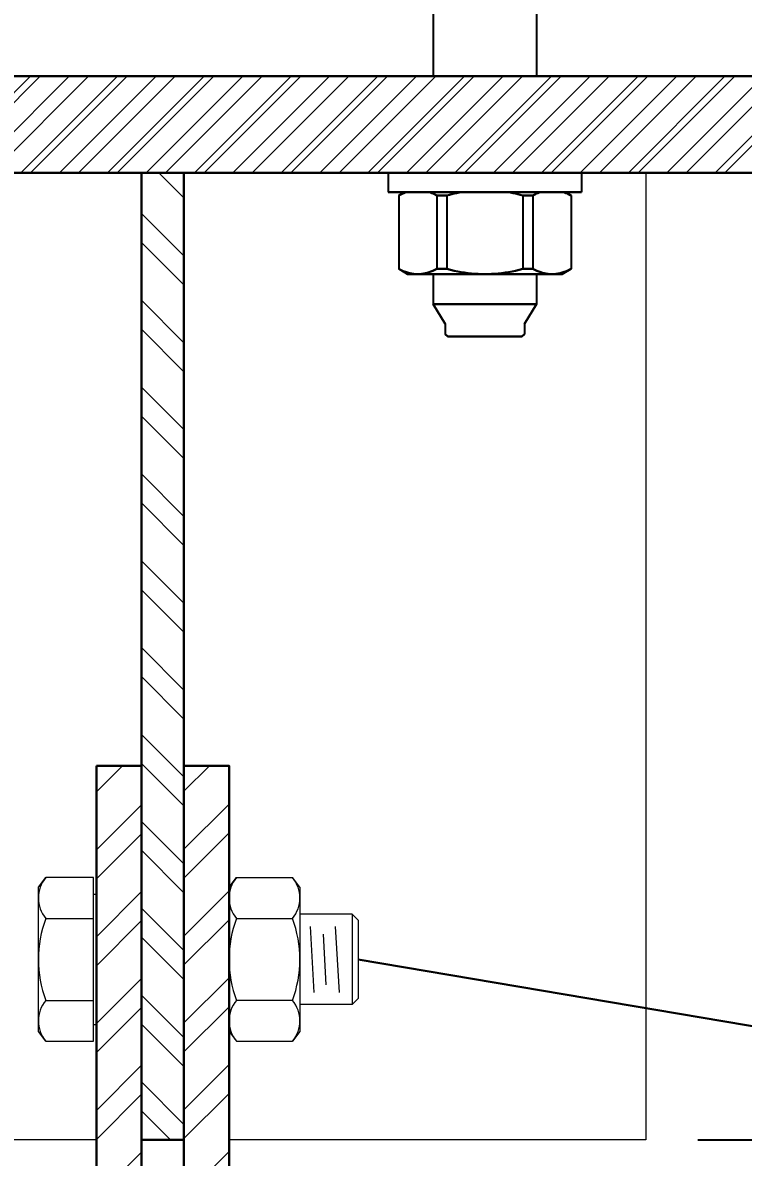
# Model space of a CAD drawing. Header units: millimetres. Extents: x 1415 to 3549, y 2194 to 4677.
# Drawn here: x 1797.0703 to 1797.1822, y 2309.1696 to 2309.3456 of the extents above; entities that cross this region are included whole.
import ezdxf
from ezdxf import colors
from ezdxf.entities.mleader import LeaderData, LeaderLine
from ezdxf.math import Vec2, Vec3

# ---------------------------------------------------------------- set-up
doc = ezdxf.new("R2010")
doc.units = ezdxf.units.MM
doc.linetypes.add('phl_thick', pattern=[0])
doc.layers.get('0').update_dxf_attribs({"plot": 0})
for name, color, linetype, lineweight in [('bulloni', 170, 'Continuous', 15), ('Layer3', 7, 'Continuous', 15), ('Layer4', 7, 'Continuous', 15), ('quote', 252, 'Continuous', 5), ('Setti', 5, 'Continuous', 30), ('sezionato particolari', 7, 'Continuous', 30)]:
    doc.layers.add(name, color=color, linetype=linetype, lineweight=lineweight)
doc.layers.add('projection', color=7, linetype='Continuous')
doc.styles.get("Standard").update_dxf_attribs({"font": 'arial.ttf'})
doc.dimstyles.new('quote acciaio', dxfattribs={"dimtxt": 0.01, "dimasz": 0.0025, "dimexe": 0, "dimexo": 0, "dimgap": 0.005, "dimtad": 2, "dimdec": 0, "dimlfac": 1000, "dimzin": 0, "dimdsep": 46, "dimtxsty": 'Standard', "dimblk": 'ARCHTICK', "dimcen": 0, "dimclre": 252, "dimadec": 0, "dimazin": 0, "dimtfac": 1, "dimtdec": 0, "dimtofl": 0, "dimtmove": 0, "dimatfit": 3, "dimfxl": 0.01, "dimfxlon": 1, "dimtolj": 1, "dimtzin": 0, "dimarcsym": 0})

# ---------------------------------------------------------------- blocks, each defined once
blk = doc.blocks.new('testa M-14')
at = {"layer": 'bulloni'}
blk.add_line((1771.516102168035, 2322.787570170659), (1771.508712201368, 2322.787570170659), dxfattribs=at)
blk.add_lwpolyline([(1771.516102168037, 2322.800271876576, -0.1813457193843382), (1771.516102168034, 2322.78757017066, -0.3626914393052196), (1771.516102168035, 2322.781219317698), (1771.517253868035, 2322.782737690286), (1771.517253868035, 2322.805104356954), (1771.516102168035, 2322.806622729543, -0.3626914393052196), (1771.516102168034, 2322.80027187658), (1771.508712201368, 2322.800271876582)], format="xyb", dxfattribs=at)
for points in [[(1771.516102168035, 2322.781219317698), (1771.508712201368, 2322.781219317698), (1771.508712201368, 2322.806622729543), (1771.516102168035, 2322.806622729543)], [(1771.508712201368, 2322.783837690287), (1771.508253868035, 2322.783837690287), (1771.508253868035, 2322.804004356953)], [(1771.508253868035, 2322.804004356953), (1771.508712201368, 2322.804004356953)], [(1771.508253868035, 2322.80142102362), (1771.508253868035, 2322.786421023619)]]:
    blk.add_lwpolyline(points, dxfattribs=at)
blk = doc.blocks.new('_ArchTick')
at = {"color": 0, "linetype": 'ByBlock', "const_width": 0.15}
blk.add_lwpolyline([(-0.5, -0.5), (0.5, 0.5)], dxfattribs=at)
blk = doc.blocks.new('*D1401')
at = {"layer": 'Defpoints', "color": 0, "linetype": 'phl_thick', "transparency": 16777216}
for p in [(1797.017042566493, 2309.322299526445), (1797.185112609711, 2309.322299526445), (1797.017042566493, 2309.172299526438)]:
    blk.add_point(p, dxfattribs=at)
at = {"layer": 'quote', "color": 252, "linetype": 'phl_thick', "lineweight": -2, "transparency": 16777216}
for p, q in [((1797.175112609711, 2309.322299526445), (1797.185112609711, 2309.322299526445)), ((1797.175112609711, 2309.172299526438), (1797.185112609711, 2309.172299526438))]:
    blk.add_line(p, q, dxfattribs=at)
at = {"layer": 'quote', "color": 0, "linetype": 'Continuous', "lineweight": -2, "transparency": 16777216}
blk.add_line((1797.185112609711, 2309.172299526438), (1797.185112609711, 2309.322299526445), dxfattribs=at)
at = {"layer": 'quote', "color": 0, "linetype": 'phl_thick', "lineweight": -2, "transparency": 16777216, "xscale": 0.0025, "yscale": 0.0025, "zscale": 0.0025}
for p, rotation in [((1797.185112609711, 2309.322299526445), 90), ((1797.185112609711, 2309.172299526438), 270)]:
    blk.add_blockref('_ArchTick', p, dxfattribs=dict(at, rotation=rotation))
at = {"layer": 'quote', "color": 0, "linetype": 'phl_thick', "transparency": 16777216, "insert": (1797.200324069466, 2309.247299526441), "char_height": 0.01, "width": 0.02218085973199812, "attachment_point": 5, "rotation": 90}
blk.add_mtext('\\A1;{\\H2x;150}', dxfattribs=at)

msp = doc.modelspace()

# ---------------------------------------------------------------- hatches: boundary and pattern name
at = {"layer": 'quote', "transparency": 33554687}
h = msp.add_hatch(dxfattribs=at)
h.set_pattern_fill('ANSI32', color=256, scale=0.001)
h.set_pattern_definition([(45, (5.936466059600662, -4.328958210312521), (-0.006735192090801866, 0.006735192090801866), []), (45, (5.940956189600662, -4.328958210312521), (-0.006735192090801866, 0.006735192090801866), [])])
h.paths.add_polyline_path([(1797.120869651278, 2309.322299526444), (1797.120872824003, 2309.337299526444), (1797.192042566499, 2309.337299526444), (1797.192042566499, 2309.322299526445)])
h.paths.add_polyline_path([(1797.120872824003, 2309.337299526444), (1797.120869651278, 2309.322299526444), (1796.992042566499, 2309.322299526444), (1796.992042566499, 2309.337299526444)])
h = msp.add_hatch(dxfattribs=at)
h.set_pattern_fill('ANSI32', color=256, scale=0.001, angle=-1.272221872585407e-14)
h.set_pattern_definition([(44.99999999999999, (7.924089530220499, -4.328958210310702), (-0.006735192090801865, 0.006735192090801867), []), (44.99999999999999, (7.928579660220294, -4.328958210310702), (-0.006735192090801865, 0.006735192090801867), [])])
h.paths.add_polyline_path([(1797.06321548172, 2309.322299526444), (1797.063212308995, 2309.337299526444), (1796.992042566499, 2309.337299526444), (1796.992042566499, 2309.322299526444)])
h.paths.add_polyline_path([(1797.063212308995, 2309.337299526444), (1797.06321548172, 2309.322299526444), (1797.192042566499, 2309.322299526444), (1797.192042566499, 2309.337299526444)])
h = msp.add_hatch(dxfattribs=at)
h.set_pattern_fill('ANSI32', color=256, scale=0.001, angle=-90.00000000000001)
h.set_pattern_definition([(314.9999999999999, (7.924089530220499, -4.328958210310702), (0.006735192090801868, 0.006735192090801864), []), (314.9999999999999, (7.924089530220499, -4.333448340310724), (0.006735192090801868, 0.006735192090801864), [])])
h.paths.add_polyline_path([(1797.09533507265, 2309.073778250192), (1797.088750060333, 2309.073778250192), (1797.088750060333, 2309.16829952644), (1797.09533507265, 2309.16829952644)])
h.paths.add_polyline_path([(1797.09533507265, 2309.322299526444), (1797.088750060333, 2309.322299526444), (1797.088750060333, 2309.17229952644), (1797.09533507265, 2309.17229952644)])
h = msp.add_hatch(dxfattribs=at)
h.set_pattern_fill('ANSI32', color=256, scale=0.001, angle=-2.544443745170813e-14)
h.set_pattern_definition([(44.99999999999994, (7.924089530220499, -4.328958210310702), (-0.006735192090801864, 0.006735192090801869), []), (44.99999999999994, (7.928579660220294, -4.328958210310702), (-0.006735192090801864, 0.006735192090801869), [])])
h.paths.add_polyline_path([(1797.10233507265, 2309.230332859773), (1797.09533507265, 2309.230332859773), (1797.09533507265, 2309.110266193106), (1797.10233507265, 2309.110266193107)])
h.paths.add_polyline_path([(1797.081750060334, 2309.110238101173), (1797.088750060333, 2309.110238101173), (1797.088750060333, 2309.168271434507), (1797.088750060333, 2309.23030476784), (1797.081750060334, 2309.23030476784)])

# ---------------------------------------------------------------- linework, layer by layer
at = {"layer": 'bulloni'}
for p, q in [((1797.10233507265, 2309.211482859773), (1797.103486772651, 2309.213001232361)), ((1797.103486772651, 2309.213001232361), (1797.112183372651, 2309.213001232361)), ((1797.113335072651, 2309.211482859773), (1797.112183372651, 2309.213001232361)), ((1797.113335072651, 2309.211482859773), (1797.113335072651, 2309.189116193106)), ((1797.12143951707, 2309.207299526439), (1797.113335072651, 2309.207299526439)), ((1797.12143951707, 2309.207299526439), (1797.122356183736, 2309.206382859772)), ((1797.12143951707, 2309.207299526439), (1797.12143951707, 2309.193299526439)), ((1797.103486772651, 2309.2066503794), (1797.112183372651, 2309.2066503794)), ((1797.115529872997, 2309.195192383582), (1797.114958581724, 2309.205406669296)), ((1797.119458444425, 2309.195192383582), (1797.118887153153, 2309.205406669296)), ((1797.122356183736, 2309.206382859772), (1797.122356183736, 2309.194216193106)), ((1797.117428240488, 2309.19637095501), (1797.116988785663, 2309.204228097868)), ((1797.112183372651, 2309.193948673478), (1797.103486772651, 2309.193948673478)), ((1797.12143951707, 2309.193299526439), (1797.113335072651, 2309.193299526439)), ((1797.122356183736, 2309.194216193106), (1797.12143951707, 2309.193299526439)), ((1797.10233507265, 2309.189116193106), (1797.103486772651, 2309.187597820517)), ((1797.103486772651, 2309.187597820517), (1797.112183372651, 2309.187597820517)), ((1797.113335072651, 2309.189116193106), (1797.112183372651, 2309.187597820517))]:
    msp.add_line(p, q, dxfattribs=at)
for centre, radius, start, end in [((1797.107288509407, 2309.209825805881), 0.004953436755810692, 140.1294504376066, 219.8705495623934), ((1797.108381635895, 2309.209825805881), 0.004953436755810826, 320.1294504376067, 39.87054956239336), ((1797.120421269673, 2309.200299526439), 0.01808619702323973, 159.4427191372617, 200.5572808627383), ((1797.095248875627, 2309.200299526439), 0.01808619702323973, 339.4427191372616, 20.55728086273834), ((1797.107288509407, 2309.190773246998), 0.004953436755810692, 140.1294504376066, 219.8705495623934), ((1797.108381635895, 2309.190773246998), 0.004953436755810826, 320.1294504376067, 39.87054956239336)]:
    msp.add_arc(centre, radius, start, end, dxfattribs=at)
at = {"layer": 'Layer3'}
msp.add_line((1796.992042566499, 2309.337299526444), (1797.192042566499, 2309.337299526444), dxfattribs=at)
at = {"layer": 'Layer4'}
for points in [[(1797.081750060334, 2309.17229952644), (1797.017042566492, 2309.172299526437), (1797.017042566492, 2309.322299526444)], [(1797.167042566491, 2309.322299526444), (1797.167042566491, 2309.172299526444), (1797.10233507265, 2309.17229952644)]]:
    msp.add_lwpolyline(points, dxfattribs=at)
at = {"layer": 'projection', "color": 7, "linetype": 'phl_thick'}
for p, q in [((1797.134042566499, 2309.380149524444), (1797.134042566499, 2309.337299526444)), ((1797.150042566499, 2309.380149524445), (1797.150042566499, 2309.337299526444)), ((1797.157042566499, 2309.322299526445), (1797.127042566499, 2309.322299526444)), ((1797.127042566499, 2309.322299526444), (1797.127042566499, 2309.319299526444)), ((1797.127042566499, 2309.322299526444), (1797.157042566499, 2309.322299526444)), ((1797.127042566499, 2309.322299526444), (1797.127042566499, 2309.319299526444)), ((1797.157042566499, 2309.322299526445), (1797.157042566499, 2309.319299526445)), ((1797.157042566499, 2309.322299526444), (1797.157042566499, 2309.319299526444)), ((1797.157042566499, 2309.319299526445), (1797.127042566499, 2309.319299526444)), ((1797.127042566499, 2309.319299526444), (1797.157042566499, 2309.319299526444)), ((1797.129522951499, 2309.319299526445), (1797.128667566499, 2309.318805669445)), ((1797.128667566499, 2309.318805669444), (1797.129522951499, 2309.319299526444)), ((1797.128696847499, 2309.318805669445), (1797.128667566499, 2309.318805669445)), ((1797.128696847499, 2309.318805669445), (1797.128667566499, 2309.318805669445)), ((1797.128667566499, 2309.318805669445), (1797.128667566499, 2309.307393383444)), ((1797.128667566499, 2309.318805669444), (1797.128696847499, 2309.318805669444)), ((1797.128667566499, 2309.318805669444), (1797.128696847499, 2309.318805669444)), ((1797.128667566499, 2309.318805669444), (1797.128667566499, 2309.307393383444)), ((1797.128898553499, 2309.318905665445), (1797.128696847499, 2309.318805669445)), ((1797.128898553499, 2309.318905665445), (1797.128696847499, 2309.318805669445)), ((1797.128696847499, 2309.318805669444), (1797.128898553499, 2309.318905665444)), ((1797.128696847499, 2309.318805669444), (1797.128898553499, 2309.318905665444)), ((1797.129097105499, 2309.318998355444), (1797.128898553499, 2309.318905665445)), ((1797.129097105499, 2309.318998355444), (1797.128898553499, 2309.318905665445)), ((1797.128898553499, 2309.318905665444), (1797.129097105499, 2309.318998355444)), ((1797.128898553499, 2309.318905665444), (1797.129097105499, 2309.318998355444)), ((1797.129292800499, 2309.319083929444), (1797.129097105499, 2309.318998355444)), ((1797.129292800499, 2309.319083929444), (1797.129097105499, 2309.318998355444)), ((1797.129097105499, 2309.318998355444), (1797.129292800499, 2309.319083929444)), ((1797.129097105499, 2309.318998355444), (1797.129292800499, 2309.319083929444)), ((1797.129485923499, 2309.319162554445), (1797.129292800499, 2309.319083929444)), ((1797.129485923499, 2309.319162554445), (1797.129292800499, 2309.319083929444)), ((1797.129292800499, 2309.319083929444), (1797.129485923499, 2309.319162554444)), ((1797.129292800499, 2309.319083929444), (1797.129485923499, 2309.319162554444)), ((1797.129676751499, 2309.319234377445), (1797.129485923499, 2309.319162554445)), ((1797.129676751499, 2309.319234377445), (1797.129485923499, 2309.319162554445)), ((1797.129485923499, 2309.319162554444), (1797.129676751499, 2309.319234377444)), ((1797.129485923499, 2309.319162554444), (1797.129676751499, 2309.319234377444)), ((1797.129865551499, 2309.319299526445), (1797.129676751499, 2309.319234377445)), ((1797.129865551499, 2309.319299526445), (1797.129676751499, 2309.319234377445)), ((1797.129676751499, 2309.319234377444), (1797.129865551499, 2309.319299526444)), ((1797.129676751499, 2309.319234377444), (1797.129865551499, 2309.319299526444)), ((1797.133623771499, 2309.319234377445), (1797.133434972499, 2309.319299526445)), ((1797.133623771499, 2309.319234377445), (1797.133434972499, 2309.319299526445)), ((1797.133434972499, 2309.319299526444), (1797.133623771499, 2309.319234377444)), ((1797.133434972499, 2309.319299526444), (1797.133623771499, 2309.319234377444)), ((1797.133814600499, 2309.319162554445), (1797.133623771499, 2309.319234377445)), ((1797.133814600499, 2309.319162554445), (1797.133623771499, 2309.319234377445)), ((1797.133623771499, 2309.319234377444), (1797.133814600499, 2309.319162554444)), ((1797.133623771499, 2309.319234377444), (1797.133814600499, 2309.319162554444)), ((1797.134007723499, 2309.319083929444), (1797.133814600499, 2309.319162554445)), ((1797.134007723499, 2309.319083929444), (1797.133814600499, 2309.319162554445)), ((1797.133814600499, 2309.319162554444), (1797.134007723499, 2309.319083929444)), ((1797.133814600499, 2309.319162554444), (1797.134007723499, 2309.319083929444)), ((1797.134203417499, 2309.318998355444), (1797.134007723499, 2309.319083929444)), ((1797.134203417499, 2309.318998355444), (1797.134007723499, 2309.319083929444)), ((1797.134007723499, 2309.319083929444), (1797.134203417499, 2309.318998355444)), ((1797.134007723499, 2309.319083929444), (1797.134203417499, 2309.318998355444)), ((1797.134401970499, 2309.318905665445), (1797.134203417499, 2309.318998355444)), ((1797.134401970499, 2309.318905665445), (1797.134203417499, 2309.318998355444)), ((1797.134203417499, 2309.318998355444), (1797.134401970499, 2309.318905665444)), ((1797.134203417499, 2309.318998355444), (1797.134401970499, 2309.318905665444)), ((1797.134603676499, 2309.318805669445), (1797.134401970499, 2309.318905665445)), ((1797.134603676499, 2309.318805669445), (1797.134401970499, 2309.318905665445)), ((1797.134401970499, 2309.318905665444), (1797.134603676499, 2309.318805669444)), ((1797.134401970499, 2309.318905665444), (1797.134603676499, 2309.318805669444)), ((1797.136135737499, 2309.318805669445), (1797.134603676499, 2309.318805669445)), ((1797.136135737499, 2309.318805669445), (1797.134603676499, 2309.318805669445)), ((1797.134603676499, 2309.318805669445), (1797.134603676499, 2309.307393383444)), ((1797.134603676499, 2309.318805669445), (1797.134603676499, 2309.307393383444)), ((1797.134603676499, 2309.318805669444), (1797.136135737499, 2309.318805669444)), ((1797.134603676499, 2309.318805669444), (1797.136135737499, 2309.318805669444)), ((1797.134603676499, 2309.318805669444), (1797.134603676499, 2309.307393383444)), ((1797.134603676499, 2309.318805669444), (1797.134603676499, 2309.307393383444)), ((1797.136539149499, 2309.318905665445), (1797.136135737499, 2309.318805669445)), ((1797.136539149499, 2309.318905665445), (1797.136135737499, 2309.318805669445)), ((1797.136135737499, 2309.318805669444), (1797.136539149499, 2309.318905665444)), ((1797.136135737499, 2309.318805669444), (1797.136539149499, 2309.318905665444)), ((1797.136135737499, 2309.318805669445), (1797.136135737499, 2309.307393383444)), ((1797.136135737499, 2309.318805669445), (1797.136135737499, 2309.307393383444)), ((1797.136135737499, 2309.318805669444), (1797.136135737499, 2309.307393383444)), ((1797.136135737499, 2309.318805669444), (1797.136135737499, 2309.307393383444)), ((1797.136936254499, 2309.318998355444), (1797.136539149499, 2309.318905665445)), ((1797.136936254499, 2309.318998355444), (1797.136539149499, 2309.318905665445)), ((1797.136539149499, 2309.318905665444), (1797.136936254499, 2309.318998355444)), ((1797.136539149499, 2309.318905665444), (1797.136936254499, 2309.318998355444)), ((1797.137327644499, 2309.319083929444), (1797.136936254499, 2309.318998355444)), ((1797.137327644499, 2309.319083929444), (1797.136936254499, 2309.318998355444)), ((1797.136936254499, 2309.318998355444), (1797.137327644499, 2309.319083929444)), ((1797.136936254499, 2309.318998355444), (1797.137327644499, 2309.319083929444)), ((1797.137713890499, 2309.319162554445), (1797.137327644499, 2309.319083929444)), ((1797.137713890499, 2309.319162554445), (1797.137327644499, 2309.319083929444)), ((1797.137327644499, 2309.319083929444), (1797.137713890499, 2309.319162554444)), ((1797.137327644499, 2309.319083929444), (1797.137713890499, 2309.319162554444)), ((1797.138095545499, 2309.319234377445), (1797.137713890499, 2309.319162554445)), ((1797.138095545499, 2309.319234377445), (1797.137713890499, 2309.319162554445)), ((1797.137713890499, 2309.319162554444), (1797.138095545499, 2309.319234377444)), ((1797.137713890499, 2309.319162554444), (1797.138095545499, 2309.319234377444)), ((1797.138473145499, 2309.319299526445), (1797.138095545499, 2309.319234377445)), ((1797.138473145499, 2309.319299526445), (1797.138095545499, 2309.319234377445)), ((1797.138095545499, 2309.319234377444), (1797.138473145499, 2309.319299526444)), ((1797.138095545499, 2309.319234377444), (1797.138473145499, 2309.319299526444)), ((1797.145989587499, 2309.319234377445), (1797.145611987499, 2309.319299526445)), ((1797.145989587499, 2309.319234377445), (1797.145611987499, 2309.319299526445)), ((1797.145611987499, 2309.319299526444), (1797.145989587499, 2309.319234377444)), ((1797.145611987499, 2309.319299526444), (1797.145989587499, 2309.319234377444)), ((1797.146371242499, 2309.319162554445), (1797.145989587499, 2309.319234377445)), ((1797.146371242499, 2309.319162554445), (1797.145989587499, 2309.319234377445)), ((1797.145989587499, 2309.319234377444), (1797.146371242499, 2309.319162554444)), ((1797.145989587499, 2309.319234377444), (1797.146371242499, 2309.319162554444)), ((1797.146757488499, 2309.319083929444), (1797.146371242499, 2309.319162554445)), ((1797.146757488499, 2309.319083929444), (1797.146371242499, 2309.319162554445)), ((1797.146371242499, 2309.319162554444), (1797.146757488499, 2309.319083929444)), ((1797.146371242499, 2309.319162554444), (1797.146757488499, 2309.319083929444)), ((1797.147148878499, 2309.318998355444), (1797.146757488499, 2309.319083929444)), ((1797.147148878499, 2309.318998355444), (1797.146757488499, 2309.319083929444)), ((1797.146757488499, 2309.319083929444), (1797.147148878499, 2309.318998355444)), ((1797.146757488499, 2309.319083929444), (1797.147148878499, 2309.318998355444)), ((1797.147545983499, 2309.318905665445), (1797.147148878499, 2309.318998355444)), ((1797.147545983499, 2309.318905665445), (1797.147148878499, 2309.318998355444)), ((1797.147148878499, 2309.318998355444), (1797.147545983499, 2309.318905665444)), ((1797.147148878499, 2309.318998355444), (1797.147545983499, 2309.318905665444)), ((1797.147949395499, 2309.318805669445), (1797.147545983499, 2309.318905665445)), ((1797.147949395499, 2309.318805669445), (1797.147545983499, 2309.318905665445)), ((1797.147545983499, 2309.318905665444), (1797.147949395499, 2309.318805669444)), ((1797.147545983499, 2309.318905665444), (1797.147949395499, 2309.318805669444)), ((1797.149481456499, 2309.318805669445), (1797.147949395499, 2309.318805669445)), ((1797.149481456499, 2309.318805669445), (1797.147949395499, 2309.318805669445)), ((1797.147949395499, 2309.318805669445), (1797.147949395499, 2309.307393383444)), ((1797.147949395499, 2309.318805669445), (1797.147949395499, 2309.307393383444)), ((1797.147949395499, 2309.318805669444), (1797.149481456499, 2309.318805669444)), ((1797.147949395499, 2309.318805669444), (1797.149481456499, 2309.318805669444)), ((1797.147949395499, 2309.318805669444), (1797.147949395499, 2309.307393383444)), ((1797.147949395499, 2309.318805669444), (1797.147949395499, 2309.307393383444)), ((1797.149683162499, 2309.318905665445), (1797.149481456499, 2309.318805669445)), ((1797.149683162499, 2309.318905665445), (1797.149481456499, 2309.318805669445)), ((1797.149481456499, 2309.318805669444), (1797.149683162499, 2309.318905665444)), ((1797.149481456499, 2309.318805669444), (1797.149683162499, 2309.318905665444)), ((1797.149481456499, 2309.318805669445), (1797.149481456499, 2309.307393383444)), ((1797.149481456499, 2309.318805669445), (1797.149481456499, 2309.307393383444)), ((1797.149481456499, 2309.318805669444), (1797.149481456499, 2309.307393383444)), ((1797.149481456499, 2309.318805669444), (1797.149481456499, 2309.307393383444)), ((1797.149881715499, 2309.318998355444), (1797.149683162499, 2309.318905665445)), ((1797.149881715499, 2309.318998355444), (1797.149683162499, 2309.318905665445)), ((1797.149683162499, 2309.318905665444), (1797.149881715499, 2309.318998355444)), ((1797.149683162499, 2309.318905665444), (1797.149881715499, 2309.318998355444)), ((1797.150077409499, 2309.319083929444), (1797.149881715499, 2309.318998355444)), ((1797.150077409499, 2309.319083929444), (1797.149881715499, 2309.318998355444)), ((1797.149881715499, 2309.318998355444), (1797.150077409499, 2309.319083929444)), ((1797.149881715499, 2309.318998355444), (1797.150077409499, 2309.319083929444)), ((1797.150270532499, 2309.319162554445), (1797.150077409499, 2309.319083929444)), ((1797.150270532499, 2309.319162554445), (1797.150077409499, 2309.319083929444)), ((1797.150077409499, 2309.319083929444), (1797.150270532499, 2309.319162554444)), ((1797.150077409499, 2309.319083929444), (1797.150270532499, 2309.319162554444)), ((1797.150461361499, 2309.319234377445), (1797.150270532499, 2309.319162554445)), ((1797.150461361499, 2309.319234377445), (1797.150270532499, 2309.319162554445)), ((1797.150270532499, 2309.319162554444), (1797.150461361499, 2309.319234377444)), ((1797.150270532499, 2309.319162554444), (1797.150461361499, 2309.319234377444)), ((1797.150650160499, 2309.319299526445), (1797.150461361499, 2309.319234377445)), ((1797.150650160499, 2309.319299526445), (1797.150461361499, 2309.319234377445)), ((1797.150461361499, 2309.319234377444), (1797.150650160499, 2309.319299526444)), ((1797.150461361499, 2309.319234377444), (1797.150650160499, 2309.319299526444)), ((1797.154408381499, 2309.319234377445), (1797.154219581499, 2309.319299526445)), ((1797.154408381499, 2309.319234377445), (1797.154219581499, 2309.319299526445)), ((1797.154219581499, 2309.319299526444), (1797.154408381499, 2309.319234377444)), ((1797.154219581499, 2309.319299526444), (1797.154408381499, 2309.319234377444)), ((1797.154599209499, 2309.319162554445), (1797.154408381499, 2309.319234377445)), ((1797.154599209499, 2309.319162554445), (1797.154408381499, 2309.319234377445)), ((1797.154408381499, 2309.319234377444), (1797.154599209499, 2309.319162554444)), ((1797.154408381499, 2309.319234377444), (1797.154599209499, 2309.319162554444)), ((1797.155417566499, 2309.318805669445), (1797.154562181499, 2309.319299526445)), ((1797.154562181499, 2309.319299526444), (1797.155417566499, 2309.318805669444)), ((1797.154792332499, 2309.319083929444), (1797.154599209499, 2309.319162554445)), ((1797.154792332499, 2309.319083929444), (1797.154599209499, 2309.319162554445)), ((1797.154599209499, 2309.319162554444), (1797.154792332499, 2309.319083929444)), ((1797.154599209499, 2309.319162554444), (1797.154792332499, 2309.319083929444)), ((1797.154988027499, 2309.318998355444), (1797.154792332499, 2309.319083929444)), ((1797.154988027499, 2309.318998355444), (1797.154792332499, 2309.319083929444)), ((1797.154792332499, 2309.319083929444), (1797.154988027499, 2309.318998355444)), ((1797.154792332499, 2309.319083929444), (1797.154988027499, 2309.318998355444)), ((1797.155186579499, 2309.318905665445), (1797.154988027499, 2309.318998355444)), ((1797.155186579499, 2309.318905665445), (1797.154988027499, 2309.318998355444)), ((1797.154988027499, 2309.318998355444), (1797.155186579499, 2309.318905665444)), ((1797.154988027499, 2309.318998355444), (1797.155186579499, 2309.318905665444)), ((1797.155388285499, 2309.318805669445), (1797.155186579499, 2309.318905665445)), ((1797.155388285499, 2309.318805669445), (1797.155186579499, 2309.318905665445)), ((1797.155186579499, 2309.318905665444), (1797.155388285499, 2309.318805669444)), ((1797.155186579499, 2309.318905665444), (1797.155388285499, 2309.318805669444)), ((1797.155417566499, 2309.318805669445), (1797.155388285499, 2309.318805669445)), ((1797.155417566499, 2309.318805669445), (1797.155388285499, 2309.318805669445)), ((1797.155388285499, 2309.318805669444), (1797.155417566499, 2309.318805669444)), ((1797.155388285499, 2309.318805669444), (1797.155417566499, 2309.318805669444)), ((1797.155417566499, 2309.318805669445), (1797.155417566499, 2309.307393383444)), ((1797.155417566499, 2309.318805669444), (1797.155417566499, 2309.307393383444)), ((1797.128696847499, 2309.307393383444), (1797.128667566499, 2309.307393383444)), ((1797.128696847499, 2309.307393383444), (1797.128667566499, 2309.307393383444)), ((1797.130042566499, 2309.306599526445), (1797.128667566499, 2309.307393383444)), ((1797.128667566499, 2309.307393383444), (1797.128696847499, 2309.307393383444)), ((1797.128667566499, 2309.307393383444), (1797.128696847499, 2309.307393383444)), ((1797.128667566499, 2309.307393383444), (1797.130042566499, 2309.306599526444)), ((1797.129047539499, 2309.307223290445), (1797.128696847499, 2309.307393383444)), ((1797.129047539499, 2309.307223290445), (1797.128696847499, 2309.307393383444)), ((1797.128696847499, 2309.307393383444), (1797.129047539499, 2309.307223290444)), ((1797.128696847499, 2309.307393383444), (1797.129047539499, 2309.307223290444)), ((1797.129389261499, 2309.307075116445), (1797.129047539499, 2309.307223290445)), ((1797.129389261499, 2309.307075116445), (1797.129047539499, 2309.307223290445)), ((1797.129047539499, 2309.307223290444), (1797.129389261499, 2309.307075116444)), ((1797.129047539499, 2309.307223290444), (1797.129389261499, 2309.307075116444)), ((1797.134287623499, 2309.307239297445), (1797.133978963499, 2309.307103043444)), ((1797.134287623499, 2309.307239297445), (1797.133978963499, 2309.307103043444)), ((1797.133978963499, 2309.307103043444), (1797.134287623499, 2309.307239297444)), ((1797.133978963499, 2309.307103043444), (1797.134287623499, 2309.307239297444)), ((1797.134603676499, 2309.307393383444), (1797.134287623499, 2309.307239297445)), ((1797.134603676499, 2309.307393383444), (1797.134287623499, 2309.307239297445)), ((1797.134287623499, 2309.307239297444), (1797.134603676499, 2309.307393383444)), ((1797.134287623499, 2309.307239297444), (1797.134603676499, 2309.307393383444)), ((1797.136135737499, 2309.307393383444), (1797.134603676499, 2309.307393383444)), ((1797.136135737499, 2309.307393383444), (1797.134603676499, 2309.307393383444)), ((1797.134603676499, 2309.307393383444), (1797.136135737499, 2309.307393383444)), ((1797.134603676499, 2309.307393383444), (1797.136135737499, 2309.307393383444)), ((1797.136711024499, 2309.307252557445), (1797.136135737499, 2309.307393383444)), ((1797.136711024499, 2309.307252557445), (1797.136135737499, 2309.307393383444)), ((1797.136135737499, 2309.307393383444), (1797.136711024499, 2309.307252557444)), ((1797.136135737499, 2309.307393383444), (1797.136711024499, 2309.307252557444)), ((1797.137273921499, 2309.307126522445), (1797.136711024499, 2309.307252557445)), ((1797.137273921499, 2309.307126522445), (1797.136711024499, 2309.307252557445)), ((1797.136711024499, 2309.307252557444), (1797.137273921499, 2309.307126522444)), ((1797.136711024499, 2309.307252557444), (1797.137273921499, 2309.307126522444)), ((1797.147374108499, 2309.307252557445), (1797.146811211499, 2309.307126522445)), ((1797.147374108499, 2309.307252557445), (1797.146811211499, 2309.307126522445)), ((1797.146811211499, 2309.307126522444), (1797.147374108499, 2309.307252557444)), ((1797.146811211499, 2309.307126522444), (1797.147374108499, 2309.307252557444)), ((1797.147949395499, 2309.307393383444), (1797.147374108499, 2309.307252557445)), ((1797.147949395499, 2309.307393383444), (1797.147374108499, 2309.307252557445)), ((1797.147374108499, 2309.307252557444), (1797.147949395499, 2309.307393383444)), ((1797.147374108499, 2309.307252557444), (1797.147949395499, 2309.307393383444)), ((1797.149481456499, 2309.307393383444), (1797.147949395499, 2309.307393383444)), ((1797.149481456499, 2309.307393383444), (1797.147949395499, 2309.307393383444)), ((1797.147949395499, 2309.307393383444), (1797.149481456499, 2309.307393383444)), ((1797.147949395499, 2309.307393383444), (1797.149481456499, 2309.307393383444)), ((1797.149797509499, 2309.307239297445), (1797.149481456499, 2309.307393383444)), ((1797.149797509499, 2309.307239297445), (1797.149481456499, 2309.307393383444)), ((1797.149481456499, 2309.307393383444), (1797.149797509499, 2309.307239297444)), ((1797.149481456499, 2309.307393383444), (1797.149797509499, 2309.307239297444)), ((1797.150106169499, 2309.307103043444), (1797.149797509499, 2309.307239297445)), ((1797.150106169499, 2309.307103043444), (1797.149797509499, 2309.307239297445)), ((1797.149797509499, 2309.307239297444), (1797.150106169499, 2309.307103043444)), ((1797.149797509499, 2309.307239297444), (1797.150106169499, 2309.307103043444)), ((1797.155417566499, 2309.307393383444), (1797.154042566499, 2309.306599526445)), ((1797.154042566499, 2309.306599526444), (1797.155417566499, 2309.307393383444)), ((1797.155037593499, 2309.307223290445), (1797.154695871499, 2309.307075116445)), ((1797.155037593499, 2309.307223290445), (1797.154695871499, 2309.307075116445)), ((1797.154695871499, 2309.307075116444), (1797.155037593499, 2309.307223290444)), ((1797.154695871499, 2309.307075116444), (1797.155037593499, 2309.307223290444)), ((1797.155388285499, 2309.307393383444), (1797.155037593499, 2309.307223290445)), ((1797.155388285499, 2309.307393383444), (1797.155037593499, 2309.307223290445)), ((1797.155037593499, 2309.307223290444), (1797.155388285499, 2309.307393383444)), ((1797.155037593499, 2309.307223290444), (1797.155388285499, 2309.307393383444)), ((1797.155417566499, 2309.307393383444), (1797.155388285499, 2309.307393383444)), ((1797.155417566499, 2309.307393383444), (1797.155388285499, 2309.307393383444)), ((1797.155388285499, 2309.307393383444), (1797.155417566499, 2309.307393383444)), ((1797.155388285499, 2309.307393383444), (1797.155417566499, 2309.307393383444)), ((1797.129723536499, 2309.306947977444), (1797.129389261499, 2309.307075116445)), ((1797.129723536499, 2309.306947977444), (1797.129389261499, 2309.307075116445)), ((1797.129389261499, 2309.307075116444), (1797.129723536499, 2309.306947977444)), ((1797.129389261499, 2309.307075116444), (1797.129723536499, 2309.306947977444)), ((1797.130051805499, 2309.306841173444), (1797.129723536499, 2309.306947977444)), ((1797.130051805499, 2309.306841173444), (1797.129723536499, 2309.306947977444)), ((1797.129723536499, 2309.306947977444), (1797.130051805499, 2309.306841173444)), ((1797.129723536499, 2309.306947977444), (1797.130051805499, 2309.306841173444)), ((1797.154042566499, 2309.306599526445), (1797.130042566499, 2309.306599526445)), ((1797.130042566499, 2309.306599526444), (1797.154042566499, 2309.306599526444)), ((1797.130375448499, 2309.306754180444), (1797.130051805499, 2309.306841173444)), ((1797.130375448499, 2309.306754180444), (1797.130051805499, 2309.306841173444)), ((1797.130051805499, 2309.306841173444), (1797.130375448499, 2309.306754180444)), ((1797.130051805499, 2309.306841173444), (1797.130375448499, 2309.306754180444)), ((1797.130695801499, 2309.306686639444), (1797.130375448499, 2309.306754180444)), ((1797.130695801499, 2309.306686639444), (1797.130375448499, 2309.306754180444)), ((1797.130375448499, 2309.306754180444), (1797.130695801499, 2309.306686639444)), ((1797.130375448499, 2309.306754180444), (1797.130695801499, 2309.306686639444)), ((1797.131014181499, 2309.306638349445), (1797.130695801499, 2309.306686639444)), ((1797.131014181499, 2309.306638349445), (1797.130695801499, 2309.306686639444)), ((1797.130695801499, 2309.306686639444), (1797.131014181499, 2309.306638349444)), ((1797.130695801499, 2309.306686639444), (1797.131014181499, 2309.306638349444)), ((1797.131331894499, 2309.306609273445), (1797.131014181499, 2309.306638349445)), ((1797.131331894499, 2309.306609273445), (1797.131014181499, 2309.306638349445)), ((1797.131014181499, 2309.306638349444), (1797.131331894499, 2309.306609273444)), ((1797.131014181499, 2309.306638349444), (1797.131331894499, 2309.306609273444)), ((1797.131650262499, 2309.306599526445), (1797.131331894499, 2309.306609273445)), ((1797.131650262499, 2309.306599526445), (1797.131331894499, 2309.306609273445)), ((1797.131331894499, 2309.306609273444), (1797.131650262499, 2309.306599526444)), ((1797.131331894499, 2309.306609273444), (1797.131650262499, 2309.306599526444)), ((1797.131936844499, 2309.306607425444), (1797.131650262499, 2309.306599526445)), ((1797.131936844499, 2309.306607425444), (1797.131650262499, 2309.306599526445)), ((1797.131650262499, 2309.306599526444), (1797.131936844499, 2309.306607425444)), ((1797.131650262499, 2309.306599526444), (1797.131936844499, 2309.306607425444)), ((1797.132222788499, 2309.306630996445), (1797.131936844499, 2309.306607425444)), ((1797.132222788499, 2309.306630996445), (1797.131936844499, 2309.306607425444)), ((1797.131936844499, 2309.306607425444), (1797.132222788499, 2309.306630996444)), ((1797.131936844499, 2309.306607425444), (1797.132222788499, 2309.306630996444)), ((1797.132509059499, 2309.306670135445), (1797.132222788499, 2309.306630996445)), ((1797.132509059499, 2309.306670135445), (1797.132222788499, 2309.306630996445)), ((1797.132222788499, 2309.306630996444), (1797.132509059499, 2309.306670135444)), ((1797.132222788499, 2309.306630996444), (1797.132509059499, 2309.306670135444)), ((1797.132796612499, 2309.306724844444), (1797.132509059499, 2309.306670135445)), ((1797.132796612499, 2309.306724844444), (1797.132509059499, 2309.306670135445)), ((1797.132509059499, 2309.306670135444), (1797.132796612499, 2309.306724844444)), ((1797.132509059499, 2309.306670135444), (1797.132796612499, 2309.306724844444)), ((1797.133086402499, 2309.306795226445), (1797.132796612499, 2309.306724844444)), ((1797.133086402499, 2309.306795226445), (1797.132796612499, 2309.306724844444)), ((1797.132796612499, 2309.306724844444), (1797.133086402499, 2309.306795226444)), ((1797.132796612499, 2309.306724844444), (1797.133086402499, 2309.306795226444)), ((1797.133379393499, 2309.306881491445), (1797.133086402499, 2309.306795226445)), ((1797.133379393499, 2309.306881491445), (1797.133086402499, 2309.306795226445)), ((1797.133086402499, 2309.306795226444), (1797.133379393499, 2309.306881491444)), ((1797.133086402499, 2309.306795226444), (1797.133379393499, 2309.306881491444)), ((1797.133676573499, 2309.306983955445), (1797.133379393499, 2309.306881491445)), ((1797.133676573499, 2309.306983955445), (1797.133379393499, 2309.306881491445)), ((1797.133379393499, 2309.306881491444), (1797.133676573499, 2309.306983955444)), ((1797.133379393499, 2309.306881491444), (1797.133676573499, 2309.306983955444)), ((1797.133978963499, 2309.307103043444), (1797.133676573499, 2309.306983955445)), ((1797.133978963499, 2309.307103043444), (1797.133676573499, 2309.306983955445)), ((1797.133676573499, 2309.306983955444), (1797.133978963499, 2309.307103043444)), ((1797.133676573499, 2309.306983955444), (1797.133978963499, 2309.307103043444)), ((1797.134042566499, 2309.306599520445), (1797.134042566499, 2309.301930614445)), ((1797.134042566499, 2309.306599520444), (1797.134042566499, 2309.301930614444)), ((1797.137826122499, 2309.307014765445), (1797.137273921499, 2309.307126522445)), ((1797.137826122499, 2309.307014765445), (1797.137273921499, 2309.307126522445)), ((1797.137273921499, 2309.307126522444), (1797.137826122499, 2309.307014765444)), ((1797.137273921499, 2309.307126522444), (1797.137826122499, 2309.307014765444)), ((1797.138369245499, 2309.306916857444), (1797.137826122499, 2309.307014765445)), ((1797.138369245499, 2309.306916857444), (1797.137826122499, 2309.307014765445)), ((1797.137826122499, 2309.307014765444), (1797.138369245499, 2309.306916857444)), ((1797.137826122499, 2309.307014765444), (1797.138369245499, 2309.306916857444)), ((1797.138904840499, 2309.306832453445), (1797.138369245499, 2309.306916857444)), ((1797.138904840499, 2309.306832453445), (1797.138369245499, 2309.306916857444)), ((1797.138369245499, 2309.306916857444), (1797.138904840499, 2309.306832453444)), ((1797.138369245499, 2309.306916857444), (1797.138904840499, 2309.306832453444)), ((1797.139434407499, 2309.306761280445), (1797.138904840499, 2309.306832453445)), ((1797.139434407499, 2309.306761280445), (1797.138904840499, 2309.306832453445)), ((1797.138904840499, 2309.306832453444), (1797.139434407499, 2309.306761280444)), ((1797.138904840499, 2309.306832453444), (1797.139434407499, 2309.306761280444)), ((1797.139959410499, 2309.306703144445), (1797.139434407499, 2309.306761280445)), ((1797.139959410499, 2309.306703144445), (1797.139434407499, 2309.306761280445)), ((1797.139434407499, 2309.306761280444), (1797.139959410499, 2309.306703144444)), ((1797.139434407499, 2309.306761280444), (1797.139959410499, 2309.306703144444)), ((1797.140481292499, 2309.306657919445), (1797.139959410499, 2309.306703144445)), ((1797.140481292499, 2309.306657919445), (1797.139959410499, 2309.306703144445)), ((1797.139959410499, 2309.306703144444), (1797.140481292499, 2309.306657919444)), ((1797.139959410499, 2309.306703144444), (1797.140481292499, 2309.306657919444)), ((1797.141001485499, 2309.306625550445), (1797.140481292499, 2309.306657919445)), ((1797.141001485499, 2309.306625550445), (1797.140481292499, 2309.306657919445)), ((1797.140481292499, 2309.306657919444), (1797.141001485499, 2309.306625550444)), ((1797.140481292499, 2309.306657919444), (1797.141001485499, 2309.306625550444)), ((1797.141521425499, 2309.306606056445), (1797.141001485499, 2309.306625550445)), ((1797.141521425499, 2309.306606056445), (1797.141001485499, 2309.306625550445)), ((1797.141001485499, 2309.306625550444), (1797.141521425499, 2309.306606056444)), ((1797.141001485499, 2309.306625550444), (1797.141521425499, 2309.306606056444)), ((1797.142042566499, 2309.306599526445), (1797.141521425499, 2309.306606056445)), ((1797.142042566499, 2309.306599526445), (1797.141521425499, 2309.306606056445)), ((1797.141521425499, 2309.306606056444), (1797.142042566499, 2309.306599526444)), ((1797.141521425499, 2309.306606056444), (1797.142042566499, 2309.306599526444)), ((1797.142563707499, 2309.306606056445), (1797.142042566499, 2309.306599526445)), ((1797.142563707499, 2309.306606056445), (1797.142042566499, 2309.306599526445)), ((1797.142042566499, 2309.306599526444), (1797.142563707499, 2309.306606056444)), ((1797.142042566499, 2309.306599526444), (1797.142563707499, 2309.306606056444)), ((1797.143083647499, 2309.306625550445), (1797.142563707499, 2309.306606056445)), ((1797.143083647499, 2309.306625550445), (1797.142563707499, 2309.306606056445)), ((1797.142563707499, 2309.306606056444), (1797.143083647499, 2309.306625550444)), ((1797.142563707499, 2309.306606056444), (1797.143083647499, 2309.306625550444)), ((1797.143603840499, 2309.306657919445), (1797.143083647499, 2309.306625550445)), ((1797.143603840499, 2309.306657919445), (1797.143083647499, 2309.306625550445)), ((1797.143083647499, 2309.306625550444), (1797.143603840499, 2309.306657919444)), ((1797.143083647499, 2309.306625550444), (1797.143603840499, 2309.306657919444)), ((1797.144125722499, 2309.306703144445), (1797.143603840499, 2309.306657919445)), ((1797.144125722499, 2309.306703144445), (1797.143603840499, 2309.306657919445)), ((1797.143603840499, 2309.306657919444), (1797.144125722499, 2309.306703144444)), ((1797.143603840499, 2309.306657919444), (1797.144125722499, 2309.306703144444)), ((1797.144650725499, 2309.306761280445), (1797.144125722499, 2309.306703144445)), ((1797.144650725499, 2309.306761280445), (1797.144125722499, 2309.306703144445)), ((1797.144125722499, 2309.306703144444), (1797.144650725499, 2309.306761280444)), ((1797.144125722499, 2309.306703144444), (1797.144650725499, 2309.306761280444)), ((1797.145180292499, 2309.306832453445), (1797.144650725499, 2309.306761280445)), ((1797.145180292499, 2309.306832453445), (1797.144650725499, 2309.306761280445)), ((1797.144650725499, 2309.306761280444), (1797.145180292499, 2309.306832453444)), ((1797.144650725499, 2309.306761280444), (1797.145180292499, 2309.306832453444)), ((1797.145715887499, 2309.306916857444), (1797.145180292499, 2309.306832453445)), ((1797.145715887499, 2309.306916857444), (1797.145180292499, 2309.306832453445)), ((1797.145180292499, 2309.306832453444), (1797.145715887499, 2309.306916857444)), ((1797.145180292499, 2309.306832453444), (1797.145715887499, 2309.306916857444)), ((1797.146259010499, 2309.307014765445), (1797.145715887499, 2309.306916857444)), ((1797.146259010499, 2309.307014765445), (1797.145715887499, 2309.306916857444)), ((1797.145715887499, 2309.306916857444), (1797.146259010499, 2309.307014765444)), ((1797.145715887499, 2309.306916857444), (1797.146259010499, 2309.307014765444)), ((1797.146811211499, 2309.307126522445), (1797.146259010499, 2309.307014765445)), ((1797.146811211499, 2309.307126522445), (1797.146259010499, 2309.307014765445)), ((1797.146259010499, 2309.307014765444), (1797.146811211499, 2309.307126522444)), ((1797.146259010499, 2309.307014765444), (1797.146811211499, 2309.307126522444)), ((1797.150042566499, 2309.306599520445), (1797.150042566499, 2309.301930614445)), ((1797.150042566499, 2309.306599520444), (1797.150042566499, 2309.301930614444)), ((1797.150408559499, 2309.306983955445), (1797.150106169499, 2309.307103043444)), ((1797.150408559499, 2309.306983955445), (1797.150106169499, 2309.307103043444)), ((1797.150106169499, 2309.307103043444), (1797.150408559499, 2309.306983955444)), ((1797.150106169499, 2309.307103043444), (1797.150408559499, 2309.306983955444)), ((1797.150705739499, 2309.306881491445), (1797.150408559499, 2309.306983955445)), ((1797.150705739499, 2309.306881491445), (1797.150408559499, 2309.306983955445)), ((1797.150408559499, 2309.306983955444), (1797.150705739499, 2309.306881491444)), ((1797.150408559499, 2309.306983955444), (1797.150705739499, 2309.306881491444)), ((1797.150998730499, 2309.306795226445), (1797.150705739499, 2309.306881491445)), ((1797.150998730499, 2309.306795226445), (1797.150705739499, 2309.306881491445)), ((1797.150705739499, 2309.306881491444), (1797.150998730499, 2309.306795226444)), ((1797.150705739499, 2309.306881491444), (1797.150998730499, 2309.306795226444)), ((1797.151288520499, 2309.306724844444), (1797.150998730499, 2309.306795226445)), ((1797.151288520499, 2309.306724844444), (1797.150998730499, 2309.306795226445)), ((1797.150998730499, 2309.306795226444), (1797.151288520499, 2309.306724844444)), ((1797.150998730499, 2309.306795226444), (1797.151288520499, 2309.306724844444)), ((1797.151576073499, 2309.306670135445), (1797.151288520499, 2309.306724844444)), ((1797.151576073499, 2309.306670135445), (1797.151288520499, 2309.306724844444)), ((1797.151288520499, 2309.306724844444), (1797.151576073499, 2309.306670135444)), ((1797.151288520499, 2309.306724844444), (1797.151576073499, 2309.306670135444)), ((1797.151862344499, 2309.306630996445), (1797.151576073499, 2309.306670135445)), ((1797.151862344499, 2309.306630996445), (1797.151576073499, 2309.306670135445)), ((1797.151576073499, 2309.306670135444), (1797.151862344499, 2309.306630996444)), ((1797.151576073499, 2309.306670135444), (1797.151862344499, 2309.306630996444)), ((1797.152148288499, 2309.306607425444), (1797.151862344499, 2309.306630996445)), ((1797.152148288499, 2309.306607425444), (1797.151862344499, 2309.306630996445)), ((1797.151862344499, 2309.306630996444), (1797.152148288499, 2309.306607425444)), ((1797.151862344499, 2309.306630996444), (1797.152148288499, 2309.306607425444)), ((1797.152434870499, 2309.306599526445), (1797.152148288499, 2309.306607425444)), ((1797.152434870499, 2309.306599526445), (1797.152148288499, 2309.306607425444)), ((1797.152148288499, 2309.306607425444), (1797.152434870499, 2309.306599526444)), ((1797.152148288499, 2309.306607425444), (1797.152434870499, 2309.306599526444)), ((1797.152753238499, 2309.306609273445), (1797.152434870499, 2309.306599526445)), ((1797.152753238499, 2309.306609273445), (1797.152434870499, 2309.306599526445)), ((1797.152434870499, 2309.306599526444), (1797.152753238499, 2309.306609273444)), ((1797.152434870499, 2309.306599526444), (1797.152753238499, 2309.306609273444)), ((1797.153070951499, 2309.306638349445), (1797.152753238499, 2309.306609273445)), ((1797.153070951499, 2309.306638349445), (1797.152753238499, 2309.306609273445)), ((1797.152753238499, 2309.306609273444), (1797.153070951499, 2309.306638349444)), ((1797.152753238499, 2309.306609273444), (1797.153070951499, 2309.306638349444)), ((1797.153389331499, 2309.306686639444), (1797.153070951499, 2309.306638349445)), ((1797.153389331499, 2309.306686639444), (1797.153070951499, 2309.306638349445)), ((1797.153070951499, 2309.306638349444), (1797.153389331499, 2309.306686639444)), ((1797.153070951499, 2309.306638349444), (1797.153389331499, 2309.306686639444)), ((1797.153709684499, 2309.306754180444), (1797.153389331499, 2309.306686639444)), ((1797.153709684499, 2309.306754180444), (1797.153389331499, 2309.306686639444)), ((1797.153389331499, 2309.306686639444), (1797.153709684499, 2309.306754180444)), ((1797.153389331499, 2309.306686639444), (1797.153709684499, 2309.306754180444)), ((1797.154033327499, 2309.306841173444), (1797.153709684499, 2309.306754180444)), ((1797.154033327499, 2309.306841173444), (1797.153709684499, 2309.306754180444)), ((1797.153709684499, 2309.306754180444), (1797.154033327499, 2309.306841173444)), ((1797.153709684499, 2309.306754180444), (1797.154033327499, 2309.306841173444)), ((1797.154361596499, 2309.306947977444), (1797.154033327499, 2309.306841173444)), ((1797.154361596499, 2309.306947977444), (1797.154033327499, 2309.306841173444)), ((1797.154033327499, 2309.306841173444), (1797.154361596499, 2309.306947977444)), ((1797.154033327499, 2309.306841173444), (1797.154361596499, 2309.306947977444)), ((1797.154695871499, 2309.307075116445), (1797.154361596499, 2309.306947977444)), ((1797.154695871499, 2309.307075116445), (1797.154361596499, 2309.306947977444)), ((1797.154361596499, 2309.306947977444), (1797.154695871499, 2309.307075116444)), ((1797.154361596499, 2309.306947977444), (1797.154695871499, 2309.307075116444)), ((1797.150042566499, 2309.301930614445), (1797.134042566499, 2309.301930614445)), ((1797.150042566499, 2309.301930614445), (1797.134042566499, 2309.301930614445)), ((1797.135892566499, 2309.298899526445), (1797.134042566499, 2309.301930614445)), ((1797.134042566499, 2309.301930614444), (1797.150042566499, 2309.301930614444)), ((1797.134042566499, 2309.301930614444), (1797.150042566499, 2309.301930614444)), ((1797.134042566499, 2309.301930614444), (1797.135892566499, 2309.298899526444)), ((1797.150042566499, 2309.301930614445), (1797.148192566499, 2309.298899526445)), ((1797.148192566499, 2309.298899526444), (1797.150042566499, 2309.301930614444)), ((1797.135892566499, 2309.298899526445), (1797.135892566499, 2309.297299526444)), ((1797.135892566499, 2309.298899526444), (1797.135892566499, 2309.297299526444)), ((1797.148192566499, 2309.298899526445), (1797.148192566499, 2309.297299526444)), ((1797.148192566499, 2309.298899526444), (1797.148192566499, 2309.297299526444)), ((1797.136292566499, 2309.296899526445), (1797.135892566499, 2309.297299526444)), ((1797.135892566499, 2309.297299526444), (1797.136292566499, 2309.296899526444)), ((1797.147792566499, 2309.296899526445), (1797.136292566499, 2309.296899526445)), ((1797.136292566499, 2309.296899526444), (1797.147792566499, 2309.296899526444)), ((1797.148192566499, 2309.297299526444), (1797.147792566499, 2309.296899526445)), ((1797.147792566499, 2309.296899526444), (1797.148192566499, 2309.297299526444))]:
    msp.add_line(p, q, dxfattribs=at)
at = {"layer": 'Setti'}
msp.add_lwpolyline([(1796.098230831189, 2309.637299526442), (1794.848230831189, 2309.637299526442), (1794.848230831189, 2309.487299526442), (1794.848230831189, 2309.337299526442), (1796.098230831189, 2309.337299526442), (1797.348230831189, 2309.337299526442), (1797.348230831189, 2309.487299526442), (1797.348230831189, 2309.637299526442)], close=True, dxfattribs=at)
at = {"layer": 'sezionato particolari'}
for p, q in [((1796.992042566499, 2309.322299526444), (1797.192042566499, 2309.322299526445)), ((1797.192042566499, 2309.322299526444), (1796.992042566499, 2309.322299526444))]:
    msp.add_line(p, q, dxfattribs=at)
for points in [[(1797.088750060333, 2309.322299526444), (1797.088750060333, 2309.172271434507)], [(1797.09533507265, 2309.322299526444), (1797.09533507265, 2309.17229952644)], [(1797.081750060334, 2309.23030476784), (1797.081750060334, 2309.110238101173), (1797.088750060333, 2309.110238101173), (1797.088750060333, 2309.23030476784), (1797.081750060334, 2309.23030476784)], [(1797.09533507265, 2309.230332859773), (1797.09533507265, 2309.110266193106), (1797.10233507265, 2309.110266193107), (1797.10233507265, 2309.230332859773), (1797.09533507265, 2309.230332859773)], [(1797.09533507265, 2309.17229952644), (1797.088750060333, 2309.17229952644)]]:
    msp.add_lwpolyline(points, dxfattribs=at)

# ---------------------------------------------------------------- block references
at = {"layer": 'bulloni', "xscale": -1, "rotation": 359.9999999999999}
msp.add_blockref('testa M-14', (3568.590003928366, -13.59362149718208), dxfattribs=at)

# ---------------------------------------------------------------- dimensions: what is measured, and where the dimension line sits
at = {"layer": 'quote', "linetype": 'phl_thick'}
dim = msp.add_linear_dim(base=(1797.185112609711, 2309.322299526445), p1=(1797.017042566492, 2309.172299526437), p2=(1797.017042566492, 2309.322299526444), angle=90, text='{\\H2x;<>}', dimstyle='quote acciaio', dxfattribs=at)
dim.commit()
dim.dimension.update_dxf_attribs({"geometry": '*D1401', "text_midpoint": (1797.200324069466, 2309.247299526441)})

# ---------------------------------------------------------------- leaders
ml = msp.add_multileader_mtext('Standard', dxfattribs=at)
ml.set_content('2x3 M14 - 8.8', color=256)
ml.set_leader_properties()
ml.build(insert=Vec2(0, 0))
ml.multileader.update_dxf_attribs({"dogleg_length": 0.03, "arrow_head_size": 0.01})
ctx = ml.context
ctx.base_point, ctx.char_height, ctx.arrow_head_size, ctx.landing_gap_size, ctx.plane_origin, ctx.plane_x_axis, ctx.plane_y_axis = Vec3(1797.28764402807, 2309.334888885247), 0.015, 0.01, 0.003, Vec3(1796.89839350514, 2309.082671228615), Vec3(-4.286263797015736e-16, -1), Vec3(1, -4.286263797015736e-16)
ctx.text_align_type = 1
notes = []
notes.append((ctx, [(0, (1, 1, 0), (1797.28764402807, 2309.172299526448), (4.286263797015736e-16, 1), 0.03, [(1, [(1797.122356183736, 2309.140299526437), (1797.28764402807, 2309.172299526448), (1797.122356183736, 2309.200299526444)], 0, [])])]))
ctx.mtext.insert, ctx.mtext.text_direction, ctx.mtext.rotation, ctx.mtext.alignment, ctx.mtext.flow_direction = Vec3(1797.295277043077, 2309.268594205847), Vec3(-4.286263797015736e-16, -1), 4.71238898038469, 2, 5
for ctx, leaders in notes:
    for number, flags, end, landing, length, lines in leaders:
        leader = LeaderData()
        leader.index, (leader.has_last_leader_line, leader.has_dogleg_vector, leader.attachment_direction) = number, flags
        leader.last_leader_point, leader.dogleg_vector, leader.dogleg_length = Vec3(end), Vec3(landing), length
        for number, points, colour, breaks in lines:
            line = LeaderLine()
            line.index, line.vertices, line.color, line.breaks = number, Vec3.list(points), colors.encode_raw_color(colour), breaks
            leader.lines.append(line)
        ctx.leaders.append(leader)

doc.saveas('drawing.dxf')
